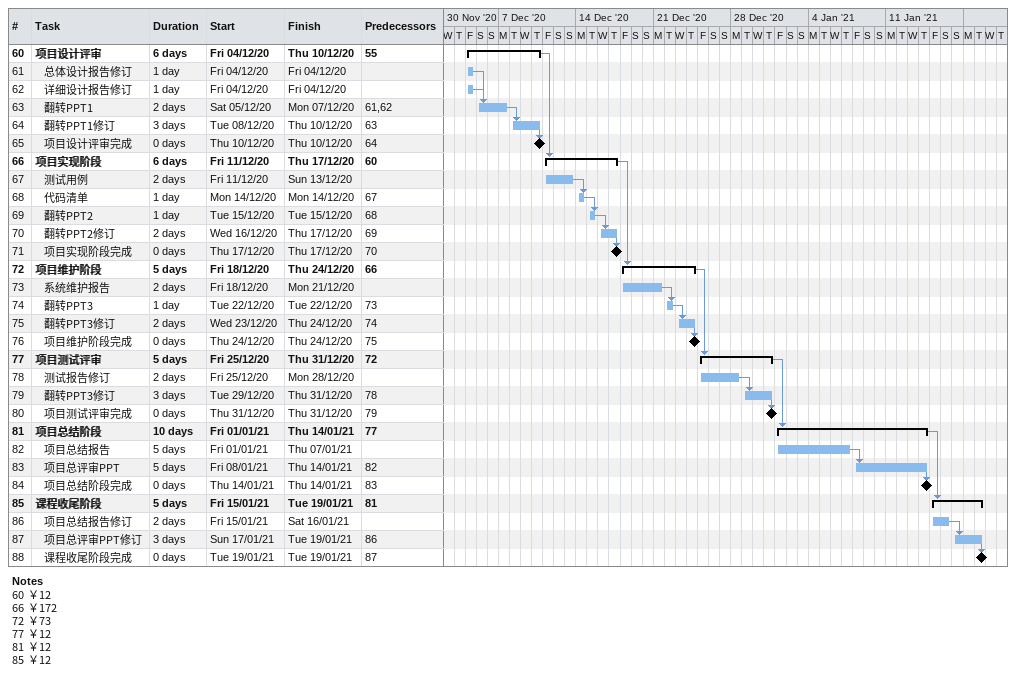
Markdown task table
| ID | Level | Task | Duration | Start | Finish | Predecessors |
|---|---|---|---|---|---|---|
| 60 | 1 | **项目设计评审** | 6d | 2020-12-04 | 2020-12-10 | 55 |
| 61 | 2 | 总体设计报告修订 | 1d | 2020-12-04 | 2020-12-04 |  |
| 62 | 2 | 详细设计报告修订 | 1d | 2020-12-04 | 2020-12-04 |  |
| 63 | 2 | 翻转PPT1 | 2d | 2020-12-05 | 2020-12-07 | 61, 62 |
| 64 | 2 | 翻转PPT1修订 | 3d | 2020-12-08 | 2020-12-10 | 63 |
| 65 | 2 | 项目设计评审完成 | 0d | 2020-12-10 | 2020-12-10 | 64 |
| 66 | 1 | **项目实现阶段** | 6d | 2020-12-11 | 2020-12-17 | 60 |
| 67 | 2 | 测试用例 | 2d | 2020-12-11 | 2020-12-13 |  |
| 68 | 2 | 代码清单 | 1d | 2020-12-14 | 2020-12-14 | 67 |
| 69 | 2 | 翻转PPT2 | 1d | 2020-12-15 | 2020-12-15 | 68 |
| 70 | 2 | 翻转PPT2修订 | 2d | 2020-12-16 | 2020-12-17 | 69 |
| 71 | 2 | 项目实现阶段完成 | 0d | 2020-12-17 | 2020-12-17 | 70 |
| 72 | 1 | **项目维护阶段** | 5d | 2020-12-18 | 2020-12-24 | 66 |
| 73 | 2 | 系统维护报告 | 2d | 2020-12-18 | 2020-12-21 |  |
| 74 | 2 | 翻转PPT3 | 1d | 2020-12-22 | 2020-12-22 | 73 |
| 75 | 2 | 翻转PPT3修订 | 2d | 2020-12-23 | 2020-12-24 | 74 |
| 76 | 2 | 项目维护阶段完成 | 0d | 2020-12-24 | 2020-12-24 | 75 |
| 77 | 1 | **项目测试评审** | 5d | 2020-12-25 | 2020-12-31 | 72 |
| 78 | 2 | 测试报告修订 | 2d | 2020-12-25 | 2020-12-28 |  |
| 79 | 2 | 翻转PPT3修订 | 3d | 2020-12-29 | 2020-12-31 | 78 |
| 80 | 2 | 项目测试评审完成 | 0d | 2020-12-31 | 2020-12-31 | 79 |
| 81 | 1 | **项目总结阶段** | 10d | 2021-01-01 | 2021-01-14 | 77 |
| 82 | 2 | 项目总结报告 | 5d | 2021-01-01 | 2021-01-07 |  |
| 83 | 2 | 项目总评审PPT | 5d | 2021-01-08 | 2021-01-14 | 82 |
| 84 | 2 | 项目总结阶段完成 | 0d | 2021-01-14 | 2021-01-14 | 83 |
| 85 | 1 | **课程收尾阶段** | 5d | 2021-01-15 | 2021-01-19 | 81 |
| 86 | 2 | 项目总结报告修订 | 2d | 2021-01-15 | 2021-01-16 |  |
| 87 | 2 | 项目总评审PPT修订 | 3d | 2021-01-17 | 2021-01-19 | 86 |
| 88 | 2 | 课程收尾阶段完成 | 0d | 2021-01-19 | 2021-01-19 | 87 |

Notes
- 60: ￥12
- 66: ￥172
- 72: ￥73
- 77: ￥12
- 81: ￥12
- 85: ￥12
